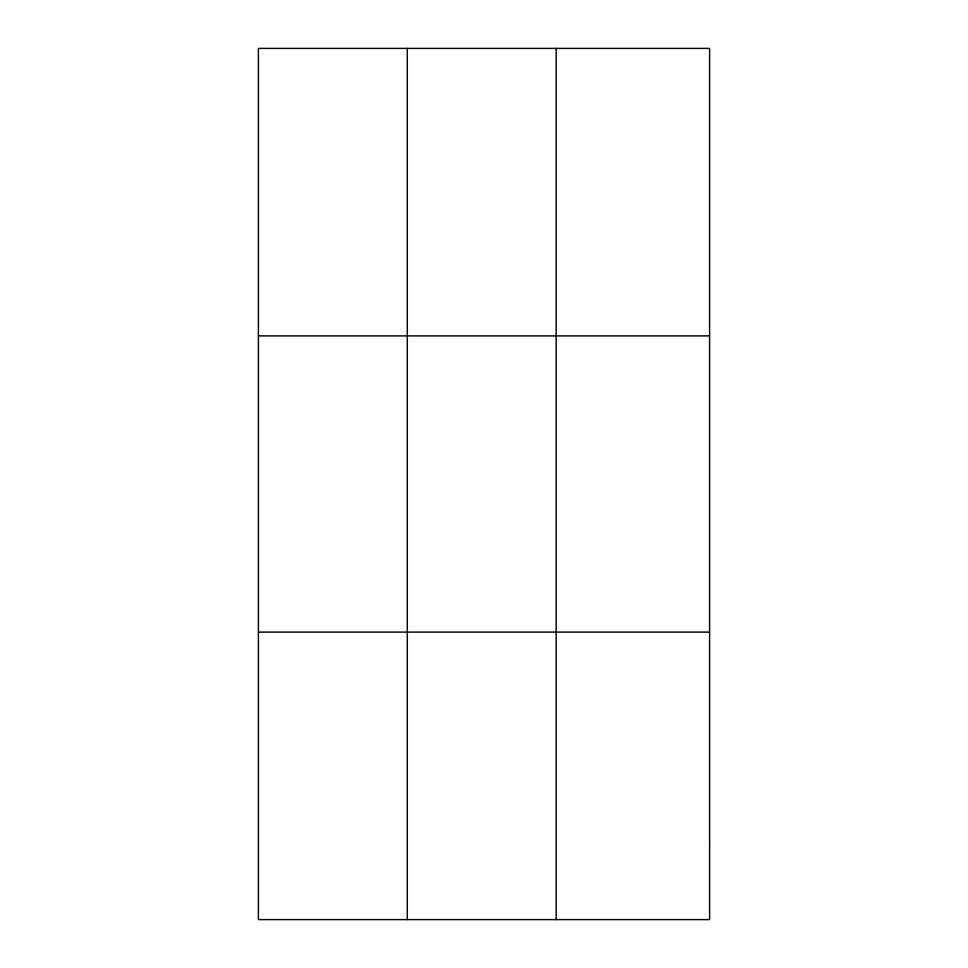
<?xml version="1.0" encoding="UTF-8"?>
<svg xmlns="http://www.w3.org/2000/svg" width="968" height="968" viewBox="0 0 968 968"><rect width="100%" height="100%" fill="white"/><g stroke="black" fill="none" stroke-linecap="round" stroke-linejoin="round"><path stroke-width="1.45" d="M407.298 919.6L407.298 48.4M556.189 919.6L556.189 48.4M258.396 335.896L709.605 335.896M258.396 632.104L709.605 632.104M709.605 847.726L709.605 919.6L258.396 919.6L258.396 48.4L709.605 48.4L709.605 847.726"/></g></svg>
